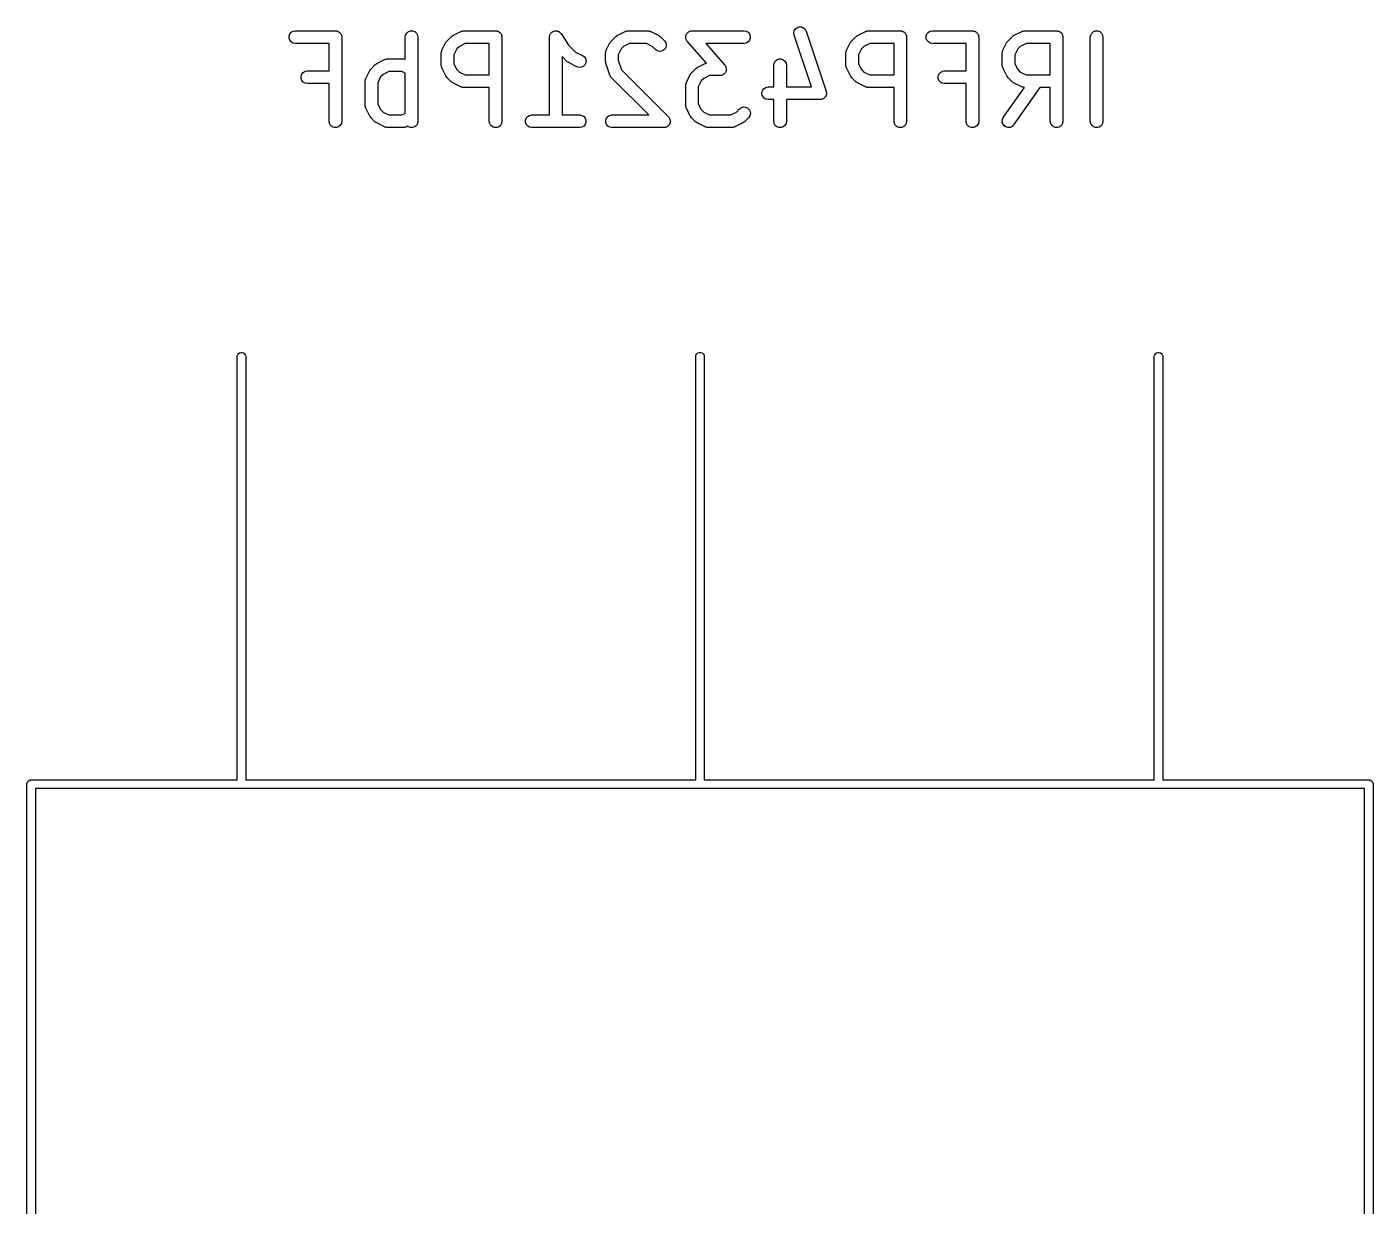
# Model space of a CAD drawing. Extents: x 98.6 to 179.6, y -142.3 to -46.5.
# Drawn here: x 163.57 to 179.57, y -114.74 to -100.73 of the extents above; entities that cross this region are included whole.
import ezdxf

# ---------------------------------------------------------------- set-up
doc = ezdxf.new("R2010")
doc.units = 0
doc.header["$MEASUREMENT"] = 0
doc.layers.add('BLACK', color=7, linetype='CONTINUOUS')

msp = doc.modelspace()

# ---------------------------------------------------------------- linework, layer by layer
at = {"layer": 'BLACK', "linetype": 'CONTINUOUS'}
for p, q in [((166.692, -100.813), (166.708, -100.793)), ((166.708, -100.793), (166.731, -100.78)), ((166.731, -100.78), (166.756, -100.775)), ((166.756, -100.775), (167.233, -100.775)), ((167.233, -100.775), (167.239, -100.777)), ((167.239, -100.777), (167.246, -100.777)), ((167.246, -100.777), (167.252, -100.779)), ((167.252, -100.779), (167.258, -100.78)), ((167.258, -100.78), (167.264, -100.783)), ((167.264, -100.783), (167.27, -100.785)), ((167.27, -100.785), (167.275, -100.79)), ((167.275, -100.79), (167.281, -100.793)), ((167.281, -100.793), (167.285, -100.798)), ((167.285, -100.798), (167.29, -100.802)), ((168.08, -100.802), (168.1, -100.785)), ((168.1, -100.785), (168.124, -100.777)), ((168.124, -100.777), (168.15, -100.777)), ((168.15, -100.777), (168.175, -100.785)), ((168.175, -100.785), (168.195, -100.802)), ((168.628, -100.831), (168.723, -100.783)), ((168.723, -100.783), (168.727, -100.782)), ((168.727, -100.782), (168.731, -100.78)), ((168.731, -100.78), (168.739, -100.778)), ((168.739, -100.778), (168.748, -100.776)), ((168.748, -100.776), (168.752, -100.776)), ((168.752, -100.776), (168.756, -100.775)), ((168.756, -100.775), (169.137, -100.775)), ((169.137, -100.775), (169.144, -100.777)), ((169.144, -100.777), (169.15, -100.777)), ((169.15, -100.777), (169.157, -100.779)), ((169.157, -100.779), (169.163, -100.78)), ((169.163, -100.78), (169.169, -100.783)), ((169.169, -100.783), (169.175, -100.785)), ((169.175, -100.785), (169.18, -100.79)), ((169.18, -100.79), (169.186, -100.793)), ((169.186, -100.793), (169.19, -100.798)), ((169.19, -100.798), (169.195, -100.802)), ((169.794, -100.802), (169.797, -100.799)), ((169.797, -100.799), (169.8, -100.796)), ((169.8, -100.796), (169.807, -100.791)), ((169.807, -100.791), (169.814, -100.785)), ((169.814, -100.785), (169.818, -100.784)), ((169.818, -100.784), (169.822, -100.782)), ((169.822, -100.782), (169.83, -100.78)), ((169.83, -100.78), (169.839, -100.777)), ((169.839, -100.777), (169.843, -100.777)), ((169.843, -100.777), (169.847, -100.776)), ((169.847, -100.776), (169.856, -100.777)), ((169.856, -100.777), (169.865, -100.777)), ((169.865, -100.777), (169.869, -100.778)), ((169.869, -100.778), (169.873, -100.778)), ((169.873, -100.778), (169.881, -100.782)), ((169.881, -100.782), (169.889, -100.785)), ((169.889, -100.785), (169.892, -100.788)), ((169.892, -100.788), (169.896, -100.79)), ((169.896, -100.79), (169.902, -100.796)), ((169.902, -100.796), (169.909, -100.802)), ((170.58, -100.831), (170.675, -100.783)), ((170.675, -100.783), (170.679, -100.782)), ((170.679, -100.782), (170.683, -100.78)), ((170.683, -100.78), (170.692, -100.778)), ((170.692, -100.778), (170.7, -100.776)), ((170.7, -100.776), (170.705, -100.776)), ((170.705, -100.776), (170.709, -100.775)), ((170.709, -100.775), (170.947, -100.775)), ((170.947, -100.775), (170.951, -100.776)), ((170.951, -100.776), (170.956, -100.776)), ((170.956, -100.776), (170.964, -100.778)), ((170.964, -100.778), (170.973, -100.78)), ((170.973, -100.78), (170.976, -100.782)), ((170.976, -100.782), (170.98, -100.783)), ((170.98, -100.783), (171.076, -100.831)), ((171.412, -100.803), (171.418, -100.799)), ((171.418, -100.799), (171.423, -100.793)), ((171.423, -100.793), (171.428, -100.79)), ((171.428, -100.79), (171.432, -100.786)), ((171.432, -100.786), (171.439, -100.784)), ((171.439, -100.784), (171.445, -100.78)), ((171.445, -100.78), (171.451, -100.779)), ((171.451, -100.779), (171.456, -100.777)), ((171.456, -100.777), (171.464, -100.777)), ((171.464, -100.777), (171.471, -100.775)), ((171.471, -100.775), (172.09, -100.775)), ((172.09, -100.775), (172.115, -100.78)), ((172.115, -100.78), (172.138, -100.793)), ((172.138, -100.793), (172.155, -100.813)), ((172.682, -100.801), (172.687, -100.775)), ((172.687, -100.775), (172.7, -100.753)), ((172.7, -100.753), (172.721, -100.737)), ((172.721, -100.737), (172.745, -100.729)), ((172.745, -100.729), (172.772, -100.729)), ((172.772, -100.729), (172.796, -100.739)), ((172.796, -100.739), (172.815, -100.756)), ((172.815, -100.756), (172.828, -100.779)), ((172.828, -100.779), (173.066, -101.493)), ((173.437, -100.831), (173.532, -100.783)), ((173.532, -100.783), (173.537, -100.782)), ((173.537, -100.782), (173.54, -100.78)), ((173.54, -100.78), (173.549, -100.778)), ((173.549, -100.778), (173.557, -100.776)), ((173.557, -100.776), (173.562, -100.776)), ((173.562, -100.776), (173.566, -100.775)), ((173.566, -100.775), (173.947, -100.775)), ((173.947, -100.775), (173.953, -100.777)), ((173.953, -100.777), (173.96, -100.777)), ((173.96, -100.777), (173.966, -100.779)), ((173.966, -100.779), (173.973, -100.78)), ((173.973, -100.78), (173.978, -100.783)), ((173.978, -100.783), (173.984, -100.785)), ((173.984, -100.785), (173.989, -100.79)), ((173.989, -100.79), (173.995, -100.793)), ((173.995, -100.793), (173.999, -100.798)), ((173.999, -100.798), (174.004, -100.802)), ((174.263, -100.813), (174.28, -100.793)), ((174.28, -100.793), (174.302, -100.78)), ((174.302, -100.78), (174.328, -100.775)), ((174.328, -100.775), (174.804, -100.775)), ((174.804, -100.775), (174.811, -100.777)), ((174.811, -100.777), (174.817, -100.777)), ((174.817, -100.777), (174.823, -100.779)), ((174.823, -100.779), (174.83, -100.78)), ((174.83, -100.78), (174.835, -100.783)), ((174.835, -100.783), (174.842, -100.785)), ((174.842, -100.785), (174.847, -100.79)), ((174.847, -100.79), (174.852, -100.793)), ((174.852, -100.793), (174.857, -100.798)), ((174.857, -100.798), (174.862, -100.802)), ((175.294, -100.831), (175.39, -100.783)), ((175.39, -100.783), (175.394, -100.782)), ((175.394, -100.782), (175.397, -100.78)), ((175.397, -100.78), (175.406, -100.778)), ((175.406, -100.778), (175.415, -100.776)), ((175.415, -100.776), (175.419, -100.776)), ((175.419, -100.776), (175.423, -100.775)), ((175.423, -100.775), (175.804, -100.775)), ((175.804, -100.775), (175.811, -100.777)), ((175.811, -100.777), (175.817, -100.777)), ((175.817, -100.777), (175.823, -100.779)), ((175.823, -100.779), (175.83, -100.78)), ((175.83, -100.78), (175.835, -100.783)), ((175.835, -100.783), (175.842, -100.785)), ((175.842, -100.785), (175.847, -100.79)), ((175.847, -100.79), (175.852, -100.793)), ((175.852, -100.793), (175.857, -100.798)), ((175.857, -100.798), (175.862, -100.802)), ((176.223, -100.802), (176.243, -100.785)), ((176.243, -100.785), (176.267, -100.777)), ((176.267, -100.777), (176.293, -100.777)), ((176.293, -100.777), (176.318, -100.785)), ((176.318, -100.785), (176.338, -100.802)), ((166.683, -100.837), (166.692, -100.813)), ((166.683, -100.863), (166.683, -100.837)), ((166.692, -100.888), (166.683, -100.863)), ((166.708, -100.908), (166.692, -100.888)), ((166.731, -100.921), (166.708, -100.908)), ((166.756, -100.925), (166.731, -100.921)), ((167.158, -100.925), (166.756, -100.925)), ((167.158, -101.252), (167.158, -100.925)), ((167.29, -100.802), (167.293, -100.808)), ((167.293, -100.808), (167.298, -100.813)), ((167.298, -100.813), (167.3, -100.819)), ((167.3, -100.819), (167.303, -100.825)), ((167.303, -100.825), (167.304, -100.831)), ((167.304, -100.831), (167.307, -100.837)), ((167.307, -100.837), (167.307, -100.844)), ((167.307, -100.844), (167.308, -100.85)), ((167.308, -100.85), (167.308, -101.85)), ((168.062, -100.85), (168.067, -100.825)), ((168.062, -101.112), (168.062, -100.85)), ((168.067, -100.825), (168.08, -100.802)), ((168.195, -100.802), (168.208, -100.825)), ((168.208, -100.825), (168.212, -100.85)), ((168.212, -100.85), (168.212, -101.85)), ((168.499, -101.007), (168.547, -100.912)), ((168.547, -100.912), (168.554, -100.902)), ((168.554, -100.902), (168.561, -100.893)), ((168.561, -100.893), (168.608, -100.845)), ((168.608, -100.845), (168.618, -100.838)), ((168.618, -100.838), (168.628, -100.831)), ((168.706, -100.96), (168.675, -100.99)), ((168.774, -100.925), (168.706, -100.96)), ((169.062, -100.925), (168.774, -100.925)), ((169.062, -101.299), (169.062, -100.925)), ((169.195, -100.802), (169.198, -100.808)), ((169.198, -100.808), (169.202, -100.813)), ((169.202, -100.813), (169.205, -100.819)), ((169.205, -100.819), (169.208, -100.825)), ((169.208, -100.825), (169.209, -100.831)), ((169.209, -100.831), (169.211, -100.837)), ((169.211, -100.837), (169.211, -100.844)), ((169.211, -100.844), (169.212, -100.85)), ((169.212, -100.85), (169.212, -101.85)), ((169.777, -100.842), (169.78, -100.834)), ((169.777, -100.846), (169.777, -100.842)), ((169.777, -100.85), (169.777, -100.846)), ((169.777, -101.775), (169.777, -100.85)), ((169.78, -100.834), (169.781, -100.825)), ((169.781, -100.825), (169.783, -100.821)), ((169.783, -100.821), (169.784, -100.817)), ((169.784, -100.817), (169.79, -100.81)), ((169.79, -100.81), (169.794, -100.802)), ((169.909, -100.802), (169.911, -100.806)), ((169.911, -100.806), (169.914, -100.809)), ((169.914, -100.809), (170.005, -100.945)), ((170.005, -100.945), (170.087, -101.027)), ((170.451, -101.007), (170.499, -100.912)), ((170.499, -100.912), (170.506, -100.902)), ((170.506, -100.902), (170.513, -100.893)), ((170.513, -100.893), (170.561, -100.845)), ((170.561, -100.845), (170.57, -100.838)), ((170.57, -100.838), (170.58, -100.831)), ((170.658, -100.96), (170.628, -100.99)), ((170.727, -100.925), (170.658, -100.96)), ((170.929, -100.925), (170.727, -100.925)), ((170.998, -100.96), (170.929, -100.925)), ((171.037, -100.999), (170.998, -100.96)), ((171.076, -100.831), (171.085, -100.838)), ((171.085, -100.838), (171.095, -100.845)), ((171.095, -100.845), (171.143, -100.893)), ((171.143, -100.893), (171.158, -100.914)), ((171.158, -100.914), (171.165, -100.939)), ((171.165, -100.939), (171.162, -100.965)), ((171.396, -100.852), (171.397, -100.845)), ((171.397, -100.858), (171.396, -100.852)), ((171.397, -100.837), (171.399, -100.832)), ((171.397, -100.845), (171.397, -100.837)), ((171.397, -100.863), (171.397, -100.858)), ((171.399, -100.87), (171.397, -100.863)), ((171.399, -100.832), (171.4, -100.826)), ((171.401, -100.877), (171.399, -100.87)), ((171.4, -100.826), (171.403, -100.82)), ((171.404, -100.882), (171.401, -100.877)), ((171.403, -100.82), (171.406, -100.813)), ((171.406, -100.888), (171.404, -100.882)), ((171.406, -100.813), (171.41, -100.808)), ((171.411, -100.893), (171.406, -100.888)), ((171.41, -100.808), (171.412, -100.803)), ((171.414, -100.9), (171.411, -100.893)), ((171.642, -101.16), (171.414, -100.9)), ((172.09, -100.925), (171.636, -100.925)), ((171.636, -100.925), (171.861, -101.182)), ((172.115, -100.921), (172.09, -100.925)), ((172.138, -100.908), (172.115, -100.921)), ((172.155, -100.888), (172.138, -100.908)), ((172.155, -100.813), (172.164, -100.837)), ((172.164, -100.863), (172.155, -100.888)), ((172.164, -100.837), (172.164, -100.863)), ((172.685, -100.826), (172.682, -100.801)), ((172.891, -101.442), (172.685, -100.826)), ((173.308, -101.007), (173.356, -100.912)), ((173.356, -100.912), (173.363, -100.902)), ((173.363, -100.902), (173.37, -100.893)), ((173.37, -100.893), (173.418, -100.845)), ((173.418, -100.845), (173.428, -100.838)), ((173.428, -100.838), (173.437, -100.831)), ((173.515, -100.96), (173.485, -100.99)), ((173.584, -100.925), (173.515, -100.96)), ((173.872, -100.925), (173.584, -100.925)), ((173.872, -101.299), (173.872, -100.925)), ((174.004, -100.802), (174.008, -100.808)), ((174.008, -100.808), (174.012, -100.813)), ((174.012, -100.813), (174.014, -100.819)), ((174.014, -100.819), (174.017, -100.825)), ((174.017, -100.825), (174.019, -100.831)), ((174.019, -100.831), (174.021, -100.837)), ((174.021, -100.837), (174.021, -100.844)), ((174.021, -100.844), (174.022, -100.85)), ((174.022, -100.85), (174.022, -101.85)), ((174.254, -100.837), (174.263, -100.813)), ((174.254, -100.863), (174.254, -100.837)), ((174.263, -100.888), (174.254, -100.863)), ((174.28, -100.908), (174.263, -100.888)), ((174.302, -100.921), (174.28, -100.908)), ((174.328, -100.925), (174.302, -100.921)), ((174.729, -100.925), (174.328, -100.925)), ((174.729, -101.252), (174.729, -100.925)), ((174.862, -100.802), (174.865, -100.808)), ((174.865, -100.808), (174.869, -100.813)), ((174.869, -100.813), (174.871, -100.819)), ((174.871, -100.819), (174.875, -100.825)), ((174.875, -100.825), (174.876, -100.831)), ((174.876, -100.831), (174.878, -100.837)), ((174.878, -100.837), (174.878, -100.844)), ((174.878, -100.844), (174.879, -100.85)), ((174.879, -100.85), (174.879, -101.85)), ((175.166, -101.007), (175.213, -100.912)), ((175.213, -100.912), (175.22, -100.902)), ((175.22, -100.902), (175.227, -100.893)), ((175.227, -100.893), (175.275, -100.845)), ((175.275, -100.845), (175.285, -100.838)), ((175.285, -100.838), (175.294, -100.831)), ((175.372, -100.96), (175.342, -100.99)), ((175.441, -100.925), (175.372, -100.96)), ((175.729, -100.925), (175.441, -100.925)), ((175.729, -101.299), (175.729, -100.925)), ((175.862, -100.802), (175.865, -100.808)), ((175.865, -100.808), (175.869, -100.813)), ((175.869, -100.813), (175.871, -100.819)), ((175.871, -100.819), (175.875, -100.825)), ((175.875, -100.825), (175.876, -100.831)), ((175.876, -100.831), (175.878, -100.837)), ((175.878, -100.837), (175.878, -100.844)), ((175.878, -100.844), (175.879, -100.85)), ((175.879, -100.85), (175.879, -101.85)), ((176.205, -100.85), (176.21, -100.825)), ((176.205, -101.85), (176.205, -100.85)), ((176.21, -100.825), (176.223, -100.802)), ((176.338, -100.802), (176.351, -100.825)), ((176.351, -100.825), (176.355, -100.85)), ((176.355, -100.85), (176.355, -101.85)), ((167.723, -101.164), (167.818, -101.117)), ((167.818, -101.117), (167.822, -101.115)), ((167.822, -101.115), (167.826, -101.113)), ((167.826, -101.113), (167.835, -101.112)), ((167.835, -101.112), (167.843, -101.109)), ((167.843, -101.109), (167.847, -101.109)), ((167.847, -101.109), (167.852, -101.109)), ((167.852, -101.109), (168.042, -101.109)), ((168.042, -101.109), (168.046, -101.109)), ((168.046, -101.109), (168.051, -101.109)), ((168.051, -101.109), (168.059, -101.112)), ((168.059, -101.112), (168.062, -101.112)), ((168.491, -101.032), (168.494, -101.024)), ((168.492, -101.037), (168.491, -101.032)), ((168.491, -101.041), (168.492, -101.037)), ((168.491, -101.184), (168.491, -101.041)), ((168.494, -101.024), (168.496, -101.015)), ((168.496, -101.015), (168.498, -101.011)), ((168.498, -101.011), (168.499, -101.007)), ((168.675, -100.99), (168.641, -101.059)), ((168.641, -101.059), (168.641, -101.166)), ((169.989, -101.142), (169.927, -101.079)), ((169.927, -101.079), (169.927, -101.775)), ((170.087, -101.027), (170.171, -101.069)), ((170.171, -101.069), (170.192, -101.085)), ((170.192, -101.085), (170.206, -101.106)), ((170.206, -101.106), (170.212, -101.132)), ((170.443, -101.041), (170.444, -101.037)), ((170.443, -101.136), (170.443, -101.041)), ((170.444, -101.032), (170.446, -101.024)), ((170.444, -101.037), (170.444, -101.032)), ((170.446, -101.024), (170.448, -101.015)), ((170.448, -101.015), (170.45, -101.011)), ((170.45, -101.011), (170.451, -101.007)), ((170.628, -100.99), (170.593, -101.059)), ((170.593, -101.059), (170.593, -101.124)), ((171.058, -101.014), (171.037, -100.999)), ((171.083, -101.02), (171.058, -101.014)), ((171.109, -101.018), (171.083, -101.02)), ((171.133, -101.007), (171.109, -101.018)), ((171.151, -100.989), (171.133, -101.007)), ((171.162, -100.965), (171.151, -100.989)), ((172.461, -101.136), (172.481, -101.119)), ((172.481, -101.119), (172.505, -101.11)), ((172.505, -101.11), (172.531, -101.11)), ((172.531, -101.11), (172.556, -101.119)), ((172.556, -101.119), (172.576, -101.136)), ((173.301, -101.032), (173.304, -101.024)), ((173.301, -101.037), (173.301, -101.032)), ((173.301, -101.041), (173.301, -101.037)), ((173.301, -101.184), (173.301, -101.041)), ((173.304, -101.024), (173.305, -101.015)), ((173.305, -101.015), (173.307, -101.011)), ((173.307, -101.011), (173.308, -101.007)), ((173.485, -100.99), (173.451, -101.059)), ((173.451, -101.059), (173.451, -101.166)), ((175.158, -101.032), (175.161, -101.024)), ((175.158, -101.037), (175.158, -101.032)), ((175.158, -101.041), (175.158, -101.037)), ((175.158, -101.184), (175.158, -101.041)), ((175.161, -101.024), (175.162, -101.015)), ((175.162, -101.015), (175.164, -101.011)), ((175.164, -101.011), (175.166, -101.007)), ((175.342, -100.99), (175.308, -101.059)), ((175.308, -101.059), (175.308, -101.166)), ((166.834, -101.289), (166.851, -101.269)), ((166.851, -101.269), (166.874, -101.256)), ((166.874, -101.256), (166.899, -101.252)), ((166.899, -101.252), (167.158, -101.252)), ((167.594, -101.341), (167.642, -101.245)), ((167.642, -101.245), (167.649, -101.236)), ((167.649, -101.236), (167.656, -101.226)), ((167.656, -101.226), (167.703, -101.178)), ((167.703, -101.178), (167.713, -101.171)), ((167.713, -101.171), (167.723, -101.164)), ((167.869, -101.259), (167.801, -101.293)), ((168.024, -101.259), (167.869, -101.259)), ((168.062, -101.278), (168.024, -101.259)), ((168.062, -101.756), (168.062, -101.278)), ((168.492, -101.188), (168.491, -101.184)), ((168.491, -101.192), (168.492, -101.188)), ((168.494, -101.201), (168.491, -101.192)), ((168.496, -101.209), (168.494, -101.201)), ((168.498, -101.213), (168.496, -101.209)), ((168.499, -101.217), (168.498, -101.213)), ((168.547, -101.312), (168.499, -101.217)), ((168.641, -101.166), (168.675, -101.235)), ((168.675, -101.235), (168.706, -101.265)), ((168.706, -101.265), (168.774, -101.299)), ((169.999, -101.148), (169.989, -101.142)), ((170.009, -101.156), (169.999, -101.148)), ((170.104, -101.203), (170.009, -101.156)), ((170.129, -101.211), (170.104, -101.203)), ((170.155, -101.209), (170.129, -101.211)), ((170.179, -101.199), (170.155, -101.209)), ((170.198, -101.181), (170.179, -101.199)), ((170.209, -101.157), (170.198, -101.181)), ((170.212, -101.132), (170.209, -101.157)), ((170.445, -101.148), (170.443, -101.136)), ((170.447, -101.16), (170.445, -101.148)), ((170.495, -101.303), (170.447, -101.16)), ((170.593, -101.124), (170.632, -101.238)), ((170.632, -101.238), (171.19, -101.797)), ((171.458, -101.283), (171.465, -101.274)), ((171.465, -101.274), (171.513, -101.226)), ((171.513, -101.226), (171.523, -101.219)), ((171.523, -101.219), (171.532, -101.212)), ((171.532, -101.212), (171.628, -101.164)), ((171.628, -101.164), (171.632, -101.163)), ((171.632, -101.163), (171.636, -101.161)), ((171.636, -101.161), (171.642, -101.16)), ((171.863, -101.278), (171.857, -101.283)), ((171.861, -101.182), (171.864, -101.188)), ((171.865, -101.273), (171.863, -101.278)), ((171.864, -101.188), (171.869, -101.194)), ((171.869, -101.269), (171.865, -101.273)), ((171.869, -101.194), (171.871, -101.199)), ((171.872, -101.262), (171.869, -101.269)), ((171.871, -101.199), (171.874, -101.204)), ((171.875, -101.256), (171.872, -101.262)), ((171.874, -101.204), (171.875, -101.211)), ((171.875, -101.211), (171.878, -101.218)), ((171.876, -101.25), (171.875, -101.256)), ((171.878, -101.244), (171.876, -101.25)), ((171.878, -101.218), (171.878, -101.224)), ((171.878, -101.224), (171.879, -101.23)), ((171.879, -101.23), (171.878, -101.237)), ((171.878, -101.237), (171.878, -101.244)), ((172.443, -101.184), (172.448, -101.158)), ((172.443, -101.442), (172.443, -101.184)), ((172.448, -101.158), (172.461, -101.136)), ((172.576, -101.136), (172.589, -101.158)), ((172.589, -101.158), (172.593, -101.184)), ((172.593, -101.184), (172.593, -101.442)), ((173.301, -101.188), (173.301, -101.184)), ((173.301, -101.192), (173.301, -101.188)), ((173.304, -101.201), (173.301, -101.192)), ((173.305, -101.209), (173.304, -101.201)), ((173.307, -101.213), (173.305, -101.209)), ((173.308, -101.217), (173.307, -101.213)), ((173.356, -101.312), (173.308, -101.217)), ((173.451, -101.166), (173.485, -101.235)), ((173.485, -101.235), (173.515, -101.265)), ((173.515, -101.265), (173.584, -101.299)), ((174.406, -101.289), (174.423, -101.269)), ((174.423, -101.269), (174.445, -101.256)), ((174.445, -101.256), (174.471, -101.252)), ((174.471, -101.252), (174.729, -101.252)), ((175.158, -101.188), (175.158, -101.184)), ((175.158, -101.192), (175.158, -101.188)), ((175.161, -101.201), (175.158, -101.192)), ((175.162, -101.209), (175.161, -101.201)), ((175.164, -101.213), (175.162, -101.209)), ((175.166, -101.217), (175.164, -101.213)), ((175.213, -101.312), (175.166, -101.217)), ((175.308, -101.166), (175.342, -101.235)), ((175.342, -101.235), (175.372, -101.265)), ((175.372, -101.265), (175.441, -101.299)), ((166.825, -101.314), (166.834, -101.289)), ((166.825, -101.34), (166.825, -101.314)), ((166.834, -101.364), (166.825, -101.34)), ((166.851, -101.384), (166.834, -101.364)), ((166.874, -101.397), (166.851, -101.384)), ((166.899, -101.402), (166.874, -101.397)), ((167.158, -101.402), (166.899, -101.402)), ((167.158, -101.85), (167.158, -101.402)), ((167.586, -101.374), (167.587, -101.37)), ((167.586, -101.66), (167.586, -101.374)), ((167.587, -101.366), (167.589, -101.357)), ((167.587, -101.37), (167.587, -101.366)), ((167.589, -101.357), (167.591, -101.349)), ((167.591, -101.349), (167.593, -101.345)), ((167.593, -101.345), (167.594, -101.341)), ((167.77, -101.323), (167.736, -101.392)), ((167.736, -101.392), (167.736, -101.642)), ((167.801, -101.293), (167.77, -101.323)), ((168.554, -101.322), (168.547, -101.312)), ((168.561, -101.332), (168.554, -101.322)), ((168.608, -101.38), (168.561, -101.332)), ((168.618, -101.386), (168.608, -101.38)), ((168.628, -101.394), (168.618, -101.386)), ((168.723, -101.441), (168.628, -101.394)), ((168.774, -101.299), (169.062, -101.299)), ((170.497, -101.306), (170.495, -101.303)), ((170.498, -101.311), (170.497, -101.306)), ((170.503, -101.318), (170.498, -101.311)), ((170.507, -101.326), (170.503, -101.318)), ((170.51, -101.328), (170.507, -101.326)), ((170.513, -101.332), (170.51, -101.328)), ((170.956, -101.775), (170.513, -101.332)), ((171.396, -101.413), (171.399, -101.405)), ((171.397, -101.418), (171.396, -101.413)), ((171.396, -101.422), (171.397, -101.418)), ((171.396, -101.66), (171.396, -101.422)), ((171.399, -101.405), (171.4, -101.396)), ((171.4, -101.396), (171.402, -101.392)), ((171.402, -101.392), (171.404, -101.388)), ((171.404, -101.388), (171.451, -101.293)), ((171.451, -101.293), (171.458, -101.283)), ((171.58, -101.371), (171.546, -101.44)), ((171.546, -101.44), (171.546, -101.642)), ((171.61, -101.341), (171.58, -101.371)), ((171.679, -101.306), (171.61, -101.341)), ((171.804, -101.306), (171.679, -101.306)), ((171.811, -101.305), (171.804, -101.306)), ((171.819, -101.305), (171.811, -101.305)), ((171.824, -101.303), (171.819, -101.305)), ((171.83, -101.302), (171.824, -101.303)), ((171.836, -101.298), (171.83, -101.302)), ((171.843, -101.295), (171.836, -101.298)), ((171.847, -101.292), (171.843, -101.295)), ((171.852, -101.289), (171.847, -101.292)), ((171.857, -101.283), (171.852, -101.289)), ((173.363, -101.322), (173.356, -101.312)), ((173.37, -101.332), (173.363, -101.322)), ((173.418, -101.38), (173.37, -101.332)), ((173.428, -101.386), (173.418, -101.38)), ((173.437, -101.394), (173.428, -101.386)), ((173.532, -101.441), (173.437, -101.394)), ((173.584, -101.299), (173.872, -101.299)), ((174.397, -101.314), (174.406, -101.289)), ((174.397, -101.34), (174.397, -101.314)), ((174.406, -101.364), (174.397, -101.34)), ((174.423, -101.384), (174.406, -101.364)), ((174.445, -101.397), (174.423, -101.384)), ((174.471, -101.402), (174.445, -101.397)), ((174.729, -101.402), (174.471, -101.402)), ((174.729, -101.85), (174.729, -101.402)), ((175.22, -101.322), (175.213, -101.312)), ((175.227, -101.332), (175.22, -101.322)), ((175.275, -101.38), (175.227, -101.332)), ((175.285, -101.386), (175.275, -101.38)), ((175.294, -101.394), (175.285, -101.386)), ((175.39, -101.441), (175.294, -101.394)), ((175.441, -101.299), (175.729, -101.299)), ((168.727, -101.443), (168.723, -101.441)), ((168.731, -101.445), (168.727, -101.443)), ((168.739, -101.446), (168.731, -101.445)), ((168.748, -101.449), (168.739, -101.446)), ((168.752, -101.448), (168.748, -101.449)), ((168.756, -101.449), (168.752, -101.448)), ((169.062, -101.449), (168.756, -101.449)), ((169.062, -101.85), (169.062, -101.449)), ((172.302, -101.504), (172.311, -101.48)), ((172.302, -101.53), (172.302, -101.504)), ((172.311, -101.555), (172.302, -101.53)), ((172.311, -101.48), (172.327, -101.46)), ((172.327, -101.575), (172.311, -101.555)), ((172.327, -101.46), (172.35, -101.447)), ((172.35, -101.588), (172.327, -101.575)), ((172.35, -101.447), (172.376, -101.442)), ((172.376, -101.592), (172.35, -101.588)), ((172.376, -101.442), (172.443, -101.442)), ((172.443, -101.592), (172.376, -101.592)), ((172.443, -101.85), (172.443, -101.592)), ((172.593, -101.442), (172.891, -101.442)), ((172.995, -101.592), (172.593, -101.592)), ((172.593, -101.592), (172.593, -101.85)), ((173, -101.591), (172.995, -101.592)), ((173.006, -101.591), (173, -101.591)), ((173.013, -101.589), (173.006, -101.591)), ((173.02, -101.588), (173.013, -101.589)), ((173.025, -101.585), (173.02, -101.588)), ((173.03, -101.583), (173.025, -101.585)), ((173.036, -101.578), (173.03, -101.583)), ((173.043, -101.575), (173.036, -101.578)), ((173.046, -101.57), (173.043, -101.575)), ((173.051, -101.567), (173.046, -101.57)), ((173.055, -101.56), (173.051, -101.567)), ((173.06, -101.555), (173.055, -101.56)), ((173.061, -101.549), (173.06, -101.555)), ((173.064, -101.545), (173.061, -101.549)), ((173.066, -101.537), (173.064, -101.545)), ((173.066, -101.493), (173.067, -101.499)), ((173.068, -101.53), (173.066, -101.537)), ((173.067, -101.499), (173.068, -101.504)), ((173.068, -101.504), (173.068, -101.512)), ((173.068, -101.512), (173.07, -101.519)), ((173.07, -101.519), (173.068, -101.525)), ((173.068, -101.525), (173.068, -101.53)), ((173.537, -101.443), (173.532, -101.441)), ((173.54, -101.445), (173.537, -101.443)), ((173.549, -101.446), (173.54, -101.445)), ((173.557, -101.449), (173.549, -101.446)), ((173.562, -101.448), (173.557, -101.449)), ((173.566, -101.449), (173.562, -101.448)), ((173.872, -101.449), (173.566, -101.449)), ((173.872, -101.85), (173.872, -101.449)), ((175.171, -101.807), (175.422, -101.449)), ((175.605, -101.449), (175.294, -101.893)), ((175.394, -101.443), (175.39, -101.441)), ((175.397, -101.445), (175.394, -101.443)), ((175.406, -101.446), (175.397, -101.445)), ((175.415, -101.449), (175.406, -101.446)), ((175.419, -101.448), (175.415, -101.449)), ((175.422, -101.449), (175.419, -101.448)), ((175.729, -101.449), (175.605, -101.449)), ((175.729, -101.85), (175.729, -101.449)), ((167.587, -101.664), (167.586, -101.66)), ((167.587, -101.668), (167.587, -101.664)), ((167.589, -101.677), (167.587, -101.668)), ((167.591, -101.686), (167.589, -101.677)), ((167.593, -101.689), (167.591, -101.686)), ((167.594, -101.693), (167.593, -101.689)), ((167.642, -101.789), (167.594, -101.693)), ((167.736, -101.642), (167.77, -101.711)), ((167.77, -101.711), (167.801, -101.741)), ((167.801, -101.741), (167.869, -101.775)), ((168.024, -101.775), (168.062, -101.756)), ((171.397, -101.664), (171.396, -101.66)), ((171.396, -101.668), (171.397, -101.664)), ((171.399, -101.677), (171.396, -101.668)), ((171.4, -101.686), (171.399, -101.677)), ((171.402, -101.689), (171.4, -101.686)), ((171.404, -101.693), (171.402, -101.689)), ((171.451, -101.789), (171.404, -101.693)), ((171.546, -101.642), (171.58, -101.711)), ((171.58, -101.711), (171.61, -101.741)), ((171.61, -101.741), (171.679, -101.775)), ((171.929, -101.775), (171.998, -101.741)), ((171.998, -101.741), (172.037, -101.702)), ((172.037, -101.702), (172.058, -101.687)), ((172.058, -101.687), (172.083, -101.68)), ((172.083, -101.68), (172.109, -101.683)), ((172.109, -101.683), (172.133, -101.694)), ((172.133, -101.694), (172.151, -101.712)), ((172.151, -101.712), (172.162, -101.736)), ((172.162, -101.736), (172.165, -101.762)), ((167.162, -101.876), (167.158, -101.85)), ((167.175, -101.899), (167.162, -101.876)), ((167.195, -101.915), (167.175, -101.899)), ((167.22, -101.924), (167.195, -101.915)), ((167.27, -101.915), (167.246, -101.924)), ((167.29, -101.899), (167.27, -101.915)), ((167.303, -101.876), (167.29, -101.899)), ((167.308, -101.85), (167.303, -101.876)), ((167.649, -101.798), (167.642, -101.789)), ((167.656, -101.808), (167.649, -101.798)), ((167.703, -101.856), (167.656, -101.808)), ((167.713, -101.863), (167.703, -101.856)), ((167.723, -101.87), (167.713, -101.863)), ((167.818, -101.917), (167.723, -101.87)), ((167.822, -101.919), (167.818, -101.917)), ((167.826, -101.921), (167.822, -101.919)), ((167.869, -101.775), (168.024, -101.775)), ((168.072, -101.919), (168.068, -101.921)), ((168.076, -101.917), (168.072, -101.919)), ((168.092, -101.909), (168.076, -101.917)), ((168.1, -101.915), (168.092, -101.909)), ((168.124, -101.924), (168.1, -101.915)), ((168.175, -101.915), (168.15, -101.924)), ((168.195, -101.899), (168.175, -101.915)), ((168.208, -101.876), (168.195, -101.899)), ((168.212, -101.85), (168.208, -101.876)), ((169.067, -101.876), (169.062, -101.85)), ((169.08, -101.899), (169.067, -101.876)), ((169.1, -101.915), (169.08, -101.899)), ((169.124, -101.924), (169.1, -101.915)), ((169.175, -101.915), (169.15, -101.924)), ((169.195, -101.899), (169.175, -101.915)), ((169.208, -101.876), (169.195, -101.899)), ((169.212, -101.85), (169.208, -101.876)), ((169.492, -101.837), (169.501, -101.813)), ((169.492, -101.863), (169.492, -101.837)), ((169.501, -101.888), (169.492, -101.863)), ((169.501, -101.813), (169.518, -101.793)), ((169.518, -101.908), (169.501, -101.888)), ((169.518, -101.793), (169.54, -101.78)), ((169.54, -101.921), (169.518, -101.908)), ((169.54, -101.78), (169.566, -101.775)), ((169.566, -101.775), (169.777, -101.775)), ((169.927, -101.775), (170.137, -101.775)), ((170.137, -101.775), (170.163, -101.78)), ((170.163, -101.78), (170.186, -101.793)), ((170.186, -101.908), (170.163, -101.921)), ((170.186, -101.793), (170.202, -101.813)), ((170.202, -101.888), (170.186, -101.908)), ((170.202, -101.813), (170.211, -101.837)), ((170.211, -101.863), (170.202, -101.888)), ((170.211, -101.837), (170.211, -101.863)), ((170.445, -101.837), (170.453, -101.813)), ((170.445, -101.863), (170.445, -101.837)), ((170.453, -101.888), (170.445, -101.863)), ((170.453, -101.813), (170.47, -101.793)), ((170.47, -101.908), (170.453, -101.888)), ((170.47, -101.793), (170.493, -101.78)), ((170.493, -101.921), (170.47, -101.908)), ((170.493, -101.78), (170.518, -101.775)), ((170.518, -101.775), (170.956, -101.775)), ((171.172, -101.916), (171.163, -101.921)), ((171.18, -101.912), (171.172, -101.916)), ((171.183, -101.909), (171.18, -101.912)), ((171.186, -101.908), (171.183, -101.909)), ((171.192, -101.9), (171.186, -101.908)), ((171.19, -101.797), (171.196, -101.805)), ((171.199, -101.893), (171.192, -101.9)), ((171.196, -101.805), (171.202, -101.813)), ((171.2, -101.89), (171.199, -101.893)), ((171.202, -101.888), (171.2, -101.89)), ((171.202, -101.813), (171.204, -101.816)), ((171.206, -101.879), (171.202, -101.888)), ((171.204, -101.816), (171.205, -101.819)), ((171.205, -101.819), (171.208, -101.828)), ((171.21, -101.87), (171.206, -101.879)), ((171.208, -101.828), (171.211, -101.837)), ((171.211, -101.863), (171.21, -101.867)), ((171.21, -101.867), (171.21, -101.87)), ((171.211, -101.837), (171.211, -101.841)), ((171.211, -101.841), (171.212, -101.844)), ((171.212, -101.844), (171.211, -101.854)), ((171.211, -101.854), (171.211, -101.863)), ((171.458, -101.798), (171.451, -101.789)), ((171.465, -101.808), (171.458, -101.798)), ((171.513, -101.856), (171.465, -101.808)), ((171.523, -101.863), (171.513, -101.856)), ((171.532, -101.87), (171.523, -101.863)), ((171.628, -101.917), (171.532, -101.87)), ((171.632, -101.919), (171.628, -101.917)), ((171.636, -101.921), (171.632, -101.919)), ((171.679, -101.775), (171.929, -101.775)), ((171.976, -101.919), (171.973, -101.921)), ((171.98, -101.917), (171.976, -101.919)), ((172.076, -101.87), (171.98, -101.917)), ((172.085, -101.863), (172.076, -101.87)), ((172.095, -101.856), (172.085, -101.863)), ((172.143, -101.808), (172.095, -101.856)), ((172.158, -101.787), (172.143, -101.808)), ((172.165, -101.762), (172.158, -101.787)), ((172.448, -101.876), (172.443, -101.85)), ((172.461, -101.899), (172.448, -101.876)), ((172.481, -101.915), (172.461, -101.899)), ((172.505, -101.924), (172.481, -101.915)), ((172.556, -101.915), (172.531, -101.924)), ((172.576, -101.899), (172.556, -101.915)), ((172.589, -101.876), (172.576, -101.899)), ((172.593, -101.85), (172.589, -101.876)), ((173.876, -101.876), (173.872, -101.85)), ((173.889, -101.899), (173.876, -101.876)), ((173.909, -101.915), (173.889, -101.899)), ((173.934, -101.924), (173.909, -101.915)), ((173.984, -101.915), (173.96, -101.924)), ((174.004, -101.899), (173.984, -101.915)), ((174.017, -101.876), (174.004, -101.899)), ((174.022, -101.85), (174.017, -101.876)), ((174.734, -101.876), (174.729, -101.85)), ((174.747, -101.899), (174.734, -101.876)), ((174.767, -101.915), (174.747, -101.899)), ((174.791, -101.924), (174.767, -101.915)), ((174.842, -101.915), (174.817, -101.924)), ((174.862, -101.899), (174.842, -101.915)), ((174.875, -101.876), (174.862, -101.899)), ((174.879, -101.85), (174.875, -101.876)), ((175.158, -101.857), (175.16, -101.831)), ((175.165, -101.882), (175.158, -101.857)), ((175.16, -101.831), (175.171, -101.807)), ((175.18, -101.903), (175.165, -101.882)), ((175.201, -101.918), (175.18, -101.903)), ((175.226, -101.925), (175.201, -101.918)), ((175.276, -101.912), (175.252, -101.923)), ((175.294, -101.893), (175.276, -101.912)), ((175.734, -101.876), (175.729, -101.85)), ((175.747, -101.899), (175.734, -101.876)), ((175.767, -101.915), (175.747, -101.899)), ((175.791, -101.924), (175.767, -101.915)), ((175.842, -101.915), (175.817, -101.924)), ((175.862, -101.899), (175.842, -101.915)), ((175.875, -101.876), (175.862, -101.899)), ((175.879, -101.85), (175.875, -101.876)), ((176.21, -101.876), (176.205, -101.85)), ((176.223, -101.899), (176.21, -101.876)), ((176.243, -101.915), (176.223, -101.899)), ((176.267, -101.924), (176.243, -101.915)), ((176.318, -101.915), (176.293, -101.924)), ((176.338, -101.899), (176.318, -101.915)), ((176.351, -101.876), (176.338, -101.899)), ((176.355, -101.85), (176.351, -101.876)), ((167.246, -101.924), (167.22, -101.924)), ((167.835, -101.922), (167.826, -101.921)), ((167.843, -101.925), (167.835, -101.922)), ((167.847, -101.925), (167.843, -101.925)), ((167.852, -101.925), (167.847, -101.925)), ((168.042, -101.925), (167.852, -101.925)), ((168.046, -101.925), (168.042, -101.925)), ((168.051, -101.925), (168.046, -101.925)), ((168.059, -101.922), (168.051, -101.925)), ((168.068, -101.921), (168.059, -101.922)), ((168.15, -101.924), (168.124, -101.924)), ((169.15, -101.924), (169.124, -101.924)), ((169.566, -101.925), (169.54, -101.921)), ((170.137, -101.925), (169.566, -101.925)), ((170.163, -101.921), (170.137, -101.925)), ((170.518, -101.925), (170.493, -101.921)), ((171.137, -101.925), (170.518, -101.925)), ((171.147, -101.924), (171.137, -101.925)), ((171.157, -101.923), (171.147, -101.924)), ((171.16, -101.921), (171.157, -101.923)), ((171.163, -101.921), (171.16, -101.921)), ((171.644, -101.922), (171.636, -101.921)), ((171.653, -101.925), (171.644, -101.922)), ((171.657, -101.925), (171.653, -101.925)), ((171.661, -101.925), (171.657, -101.925)), ((171.947, -101.925), (171.661, -101.925)), ((171.951, -101.925), (171.947, -101.925)), ((171.956, -101.925), (171.951, -101.925)), ((171.964, -101.922), (171.956, -101.925)), ((171.973, -101.921), (171.964, -101.922)), ((172.531, -101.924), (172.505, -101.924)), ((173.96, -101.924), (173.934, -101.924)), ((174.817, -101.924), (174.791, -101.924)), ((175.252, -101.923), (175.226, -101.925)), ((175.817, -101.924), (175.791, -101.924)), ((176.293, -101.924), (176.267, -101.924)), ((166.066, -104.644), (166.068, -104.631)), ((166.068, -104.631), (166.077, -104.615)), ((166.077, -104.615), (166.091, -104.604)), ((166.091, -104.604), (166.107, -104.598)), ((166.107, -104.598), (166.125, -104.598)), ((166.125, -104.598), (166.141, -104.604)), ((166.141, -104.604), (166.155, -104.615)), ((166.155, -104.615), (166.164, -104.631)), ((166.164, -104.631), (166.166, -104.644)), ((171.516, -104.644), (171.518, -104.631)), ((171.518, -104.631), (171.527, -104.615)), ((171.527, -104.615), (171.541, -104.604)), ((171.541, -104.604), (171.557, -104.598)), ((171.557, -104.598), (171.575, -104.598)), ((171.575, -104.598), (171.591, -104.604)), ((171.591, -104.604), (171.605, -104.615)), ((171.605, -104.615), (171.614, -104.631)), ((171.614, -104.631), (171.616, -104.644)), ((176.966, -104.644), (176.968, -104.631)), ((176.968, -104.631), (176.977, -104.615)), ((176.977, -104.615), (176.991, -104.604)), ((176.991, -104.604), (177.007, -104.598)), ((177.007, -104.598), (177.025, -104.598)), ((177.025, -104.598), (177.041, -104.604)), ((177.041, -104.604), (177.055, -104.615)), ((177.055, -104.615), (177.064, -104.631)), ((177.064, -104.631), (177.066, -104.644)), ((166.066, -109.678), (166.066, -104.644)), ((166.166, -104.644), (166.166, -109.678)), ((171.516, -109.678), (171.516, -104.644)), ((171.616, -104.644), (171.616, -109.678)), ((176.966, -109.678), (176.966, -104.644)), ((177.066, -104.644), (177.066, -109.678)), ((163.566, -109.719), (163.568, -109.715)), ((163.566, -109.737), (163.566, -109.719)), ((163.566, -130.669), (163.566, -109.737)), ((163.566, -109.737), (163.566, -109.737)), ((163.568, -109.711), (163.571, -109.707)), ((163.568, -109.715), (163.568, -109.711)), ((163.571, -109.707), (163.572, -109.703)), ((163.572, -109.703), (163.575, -109.699)), ((163.575, -109.699), (163.577, -109.695)), ((163.577, -109.695), (163.581, -109.693)), ((163.581, -109.693), (163.583, -109.689)), ((163.583, -109.689), (163.587, -109.687)), ((163.587, -109.687), (163.591, -109.684)), ((163.591, -109.684), (163.595, -109.683)), ((163.595, -109.683), (163.599, -109.68)), ((163.599, -109.68), (163.603, -109.68)), ((163.603, -109.68), (163.607, -109.678)), ((163.607, -109.678), (166.066, -109.678)), ((166.166, -109.678), (171.516, -109.678)), ((171.616, -109.678), (176.966, -109.678)), ((177.066, -109.678), (179.525, -109.678)), ((179.525, -109.678), (179.529, -109.68)), ((179.529, -109.68), (179.533, -109.68)), ((179.533, -109.68), (179.537, -109.683)), ((179.537, -109.683), (179.541, -109.684)), ((179.541, -109.684), (179.545, -109.687)), ((179.545, -109.687), (179.549, -109.689)), ((179.549, -109.689), (179.551, -109.693)), ((179.551, -109.693), (179.555, -109.695)), ((179.555, -109.695), (179.557, -109.699)), ((179.557, -109.699), (179.56, -109.703)), ((179.56, -109.703), (179.561, -109.707)), ((179.561, -109.707), (179.564, -109.711)), ((179.564, -109.711), (179.564, -109.715)), ((179.564, -109.715), (179.566, -109.719)), ((179.566, -109.719), (179.566, -130.687)), ((179.466, -109.778), (163.666, -109.778)), ((163.666, -109.778), (163.666, -130.628)), ((179.466, -130.628), (179.466, -109.778))]:
    msp.add_line(p, q, dxfattribs=at)

doc.saveas('drawing.dxf')
